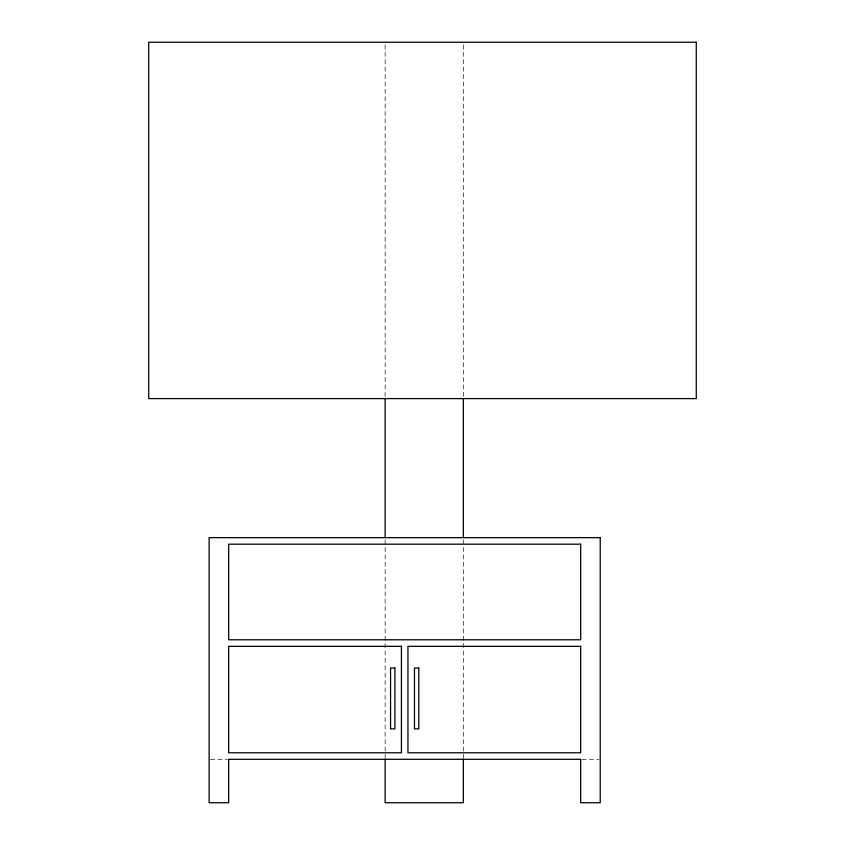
<?xml version="1.0" encoding="UTF-8"?>
<svg xmlns="http://www.w3.org/2000/svg" width="845" height="845" viewBox="0 0 845 845"><rect width="100%" height="100%" fill="white"/><g stroke="black" fill="none" stroke-linecap="round" stroke-linejoin="round"><path stroke-width="0.63" stroke-dasharray="4.22 3.17" d="M210.426 759.296L227.379 759.296M581.983 759.296L598.936 759.296M463.345 44.891L463.345 397.414M463.345 540.008L463.345 757.976M385.13 44.891L385.13 397.414M385.13 540.008L385.13 757.976"/><path stroke-width="1.27" d="M463.345 398.597L463.345 537.663M463.345 759.18L463.345 802.75L385.13 802.75L385.13 759.18M385.13 398.597L385.13 537.663M696.28 42.25L148.72 42.25L148.72 398.597L696.28 398.597L696.28 42.25M600.235 537.663L209.127 537.663L209.127 802.75L228.678 802.75L228.678 759.296L580.684 759.296L580.684 802.75L600.235 802.75L600.235 537.663M580.684 544.18L228.678 544.18L228.678 639.781L580.684 639.781L580.684 544.18M401.428 646.309L228.678 646.309L228.678 752.779L401.428 752.779L401.428 646.309M580.684 646.309L407.945 646.309L407.945 752.779L580.684 752.779L580.684 646.309M394.9 668.036L390.559 668.036L390.559 728.876L394.9 728.876L394.9 668.036M418.803 668.036L414.462 668.036L414.462 728.876L418.803 728.876L418.803 668.036"/></g></svg>
